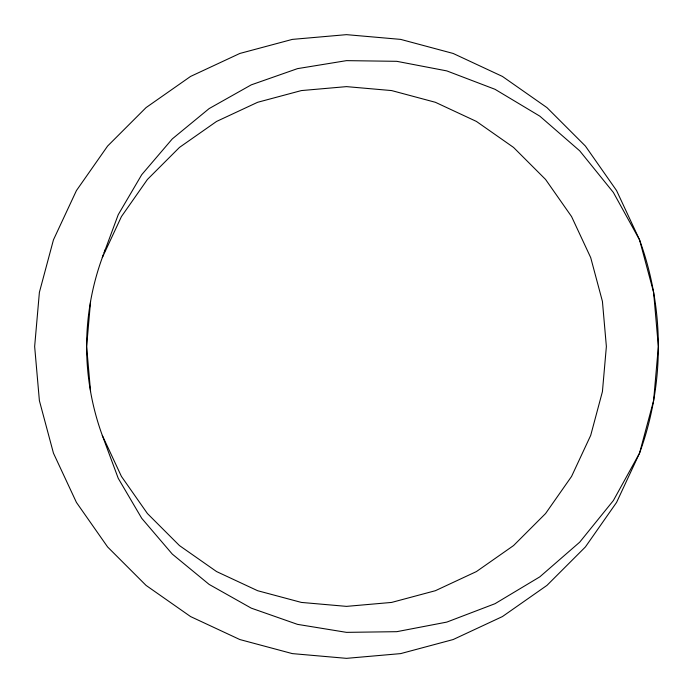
<?xml version="1.0" encoding="UTF-8"?>
<svg xmlns="http://www.w3.org/2000/svg" width="693" height="693" viewBox="0 0 693 693"><rect width="100%" height="100%" fill="white"/><g stroke="black" fill="none" stroke-linecap="round" stroke-linejoin="round"><path stroke-width="1.04" d="M90.575 301.377L86.625 346.5L90.575 391.623M103.413 254.626L102.295 257.614A259.875 259.875 0 0 0 102.295 435.386L118.226 478.291L141.736 518.321L172.297 554.105L209.139 584.416L251.264 608.142L297.505 624.367L346.5 632.362L396.786 631.678L446.812 622.097L495.001 603.707L539.795 576.862L579.703 542.177L613.357 500.571L639.544 453.161L653.612 400.649L658.35 346.5L653.612 292.351L639.544 239.839L616.571 190.575L585.394 146.05L546.95 107.606L502.425 76.429L453.161 53.456L400.649 39.388L346.5 34.65L292.351 39.388L239.839 53.456L190.575 76.429L146.05 107.606L107.606 146.05L76.429 190.575L53.456 239.839L39.388 292.351L34.65 346.5L39.388 400.649L53.456 453.161L76.429 502.425L107.606 546.95L146.05 585.394L190.575 616.571L239.839 639.544L292.351 653.612L346.5 658.35L400.649 653.612L453.161 639.544L502.425 616.571L546.95 585.394L585.394 546.95L616.571 502.425L639.544 453.161A311.85 311.85 0 0 0 639.544 239.839L613.357 192.429L579.703 150.823L539.795 116.138L495.001 89.293L446.812 70.903L396.786 61.322L346.5 60.637L297.505 68.633L251.264 84.858L209.139 108.584L172.297 138.895L141.736 174.679L118.226 214.709L102.295 257.614L121.44 216.562L147.427 179.452L179.452 147.427L216.562 121.44L257.614 102.295L301.377 90.575L346.5 86.625L391.623 90.575L435.386 102.295L476.438 121.44L513.548 147.427L545.573 179.452L571.56 216.562L590.705 257.614L602.425 301.377L606.375 346.5L602.425 391.623L590.705 435.386L571.56 476.438L545.573 513.548L513.548 545.573L476.438 571.56L435.386 590.705L391.623 602.425L346.5 606.375L301.377 602.425L257.614 590.705L216.562 571.56L179.452 545.573L147.427 513.548L121.44 476.438L102.295 435.386M104.149 252.624L105.258 249.636"/></g></svg>
